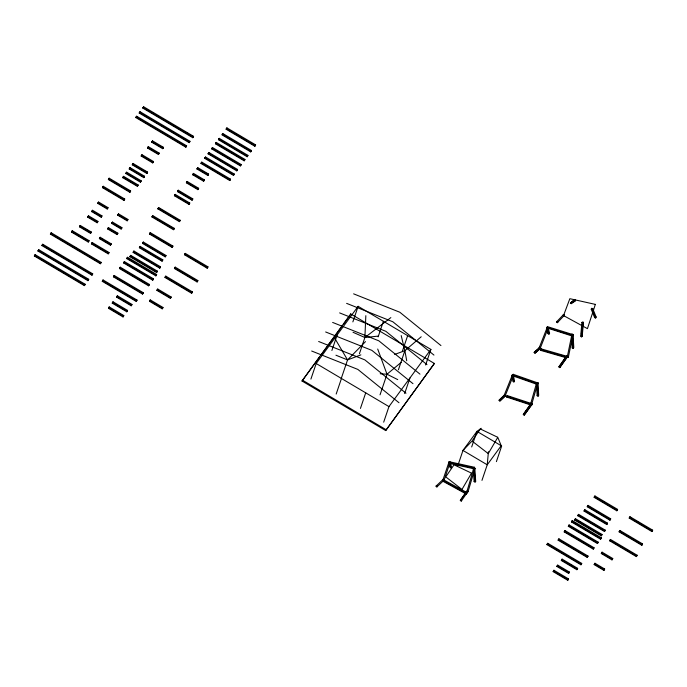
<?xml version="1.0" encoding="UTF-8"?>
<svg xmlns="http://www.w3.org/2000/svg" width="687" height="687" viewBox="0 0 687 687"><rect width="100%" height="100%" fill="white"/><g stroke="black" fill="none" stroke-linecap="round" stroke-linejoin="round"><path stroke-width="1.03" d="M547.384 326.626L546.946 328.163L547.384 326.626L572.151 334.346L572.134 335.084M572.151 334.346L571.713 335.883L547.058 327.931L546.457 328.867L548.011 333.616L548.973 334.148L549.574 333.212L548.226 327.922L547.178 327.493L546.921 328.051M359.413 353.728L364.891 337.523L365.836 315.685M566.002 357.678L566.389 356.141L566.002 357.678L540.763 350.404L540.798 349.743L541.158 348.867L566.389 356.141L567.256 356.871L567.797 356.373L566.938 355.643L566.389 356.141L558.875 366.892L559.742 367.622L567.222 357.197L571.962 334.191L573.078 334.423L572.967 334.99L571.85 334.758L571.962 334.191M541.158 348.867L540.763 350.404M506.663 397.069L507.118 395.54L532.03 403.733L531.97 404.411L531.575 405.253L506.663 397.069L507.118 395.54M531.575 405.253L532.03 403.733M488.431 451.694L487.238 464.798L481.965 480.376M581.932 322.478L580.652 336.475L581.64 336.853L582.198 336.321L583.478 322.323L582.49 321.937L581.932 322.478L582.919 322.856L583.478 322.323M581.391 333.942L581.571 331.941M582.026 326.943L582.215 324.942M581.64 336.853L582.919 322.856M512.682 375.815L513.18 374.295L537.99 382.994L538.694 395.394L538.136 396.141L537.14 395.755L536.435 383.355L536.994 382.607L537.99 382.994L537.492 384.514L512.682 375.815L513.18 374.295M537.492 384.514L537.99 382.994L537.432 383.732L538.136 396.141M466.937 491.471L467.031 491.007L468.036 491.78L466.937 491.471L473.944 467.753L474.94 468.517M473.944 467.753L473.3 468.972L474.133 481.647L475.121 482.025L475.687 481.295L474.846 468.611L474.288 469.341M567.179 357.24L568.295 357.472L568.415 356.905L567.299 356.673M568.295 357.472L573.078 334.423M530.57 404.119L530.416 404.72L531.515 405.029L537.792 382.96L536.693 382.65L530.57 404.119L531.669 404.428L531.515 405.029M536.538 383.252L536.693 382.65M537.629 383.561L537.792 382.96M468.036 491.78L475.035 468.062M302.014 381.01L350.705 313.907L434.382 363.466L385.699 430.569L302.014 381.01L319.601 356.948M350.396 314.835L350.705 313.907M385.699 430.569L434.382 363.466M442.823 480.325L448.946 462.136L450.011 462.54L444.206 479.964L443.888 480.728L442.823 480.325L443.141 479.569L444.206 479.964M34.35 256.019L35.123 254.637L85.076 284.22L84.87 284.839L84.312 285.603L34.35 256.019L35.123 254.637M37.983 251.073L38.747 249.69L88.709 279.274L88.494 279.892L87.936 280.657L37.983 251.073L38.747 249.69M41.976 245.62L42.749 244.237L92.711 273.821L92.496 274.439L91.938 275.204L41.976 245.62L42.749 244.237M50.391 234.155L51.164 232.773L101.118 262.357L100.912 262.975L100.354 263.739L50.391 234.155L51.164 232.773M71.491 232.103L72.264 230.72L89.044 240.656L88.829 241.283L88.271 242.039L71.491 232.103L72.264 230.72M79.46 226.839L80.233 225.456L91.285 232L91.07 232.627L90.512 233.382L79.46 226.839L80.233 225.456M87.721 217.178L88.494 215.795L97.915 221.369L97.7 221.987L97.142 222.751L87.721 217.178L88.494 215.795M91.775 211.656L92.547 210.265L101.959 215.847L101.753 216.465L101.195 217.229L91.775 211.656L92.547 210.265M102.449 187.663L103.222 186.271L124.708 198.998L124.493 199.616L123.935 200.381L102.449 187.663L103.222 186.271M97.803 203.429L98.576 202.047L107.996 207.62L107.782 208.247L107.224 209.003L97.803 203.429L98.576 202.047M108.374 179.582L109.147 178.199L130.624 190.917L130.418 191.544L129.86 192.308L108.374 179.582L109.147 178.199M90.512 233.382L91.285 232M88.271 242.039L89.044 240.656M97.142 222.751L97.915 221.369M91.423 243.911L92.195 242.528L108.975 252.464L108.761 253.082L108.203 253.847L91.423 243.911L92.195 242.528M101.195 217.229L101.959 215.847M135.889 117.606L136.653 116.223L186.615 145.807L186.4 146.425L185.842 147.19L135.889 117.606L136.653 116.223M139.212 113.063L139.985 111.68L189.947 141.264L189.732 141.891L189.174 142.647L139.212 113.063L139.985 111.68M107.224 209.003L107.996 207.62M142.836 108.125L143.609 106.743L193.571 136.327L193.356 136.945L192.798 137.709L142.836 108.125L143.609 106.743M99.392 238.647L100.165 237.264L111.217 243.808L111.002 244.426L110.444 245.19L99.392 238.647L100.165 237.264M84.312 285.603L85.076 284.22M87.936 280.657L88.709 279.274M122.818 177.727L123.591 176.336L138.147 184.958L137.932 185.576L137.374 186.34L122.818 177.727L123.591 176.336M125.867 173.562L126.64 172.179L141.196 180.801L140.981 181.42L140.423 182.184L125.867 173.562L126.64 172.179M91.938 275.204L92.711 273.821M107.653 228.977L108.426 227.595L117.846 233.176L117.632 233.795L117.073 234.559L107.653 228.977L108.426 227.595M129.216 169.002L129.989 167.619L144.545 176.233L144.33 176.86L143.772 177.624L129.216 169.002L129.989 167.619M111.706 223.455L112.479 222.073L121.9 227.646L121.685 228.273L121.127 229.037L111.706 223.455L112.479 222.073M132.265 164.846L133.038 163.454L147.593 172.076L147.379 172.695L146.82 173.459L132.265 164.846L133.038 163.454M100.354 263.739L101.118 262.357M117.743 215.229L118.508 213.846L127.928 219.428L127.722 220.046L127.155 220.81L117.743 215.229L118.508 213.846M123.935 200.381L124.708 198.998M110.444 245.19L111.217 243.808M141.179 156.069L141.951 154.687L153.441 161.497L153.235 162.115L152.669 162.879L141.179 156.069L141.951 154.687M108.203 253.847L108.975 252.464M129.86 192.308L130.624 190.917M117.073 234.559L117.846 233.176M102.286 281.335L103.059 279.952L137.014 300.056L136.807 300.683L136.249 301.447L102.286 281.335L103.059 279.952M147.533 148.04L148.306 146.649L159.152 153.072L158.946 153.699L158.388 154.463L147.533 148.04L148.306 146.649M121.127 229.037L121.9 227.646M151.775 142.252L152.548 140.869L163.394 147.293L163.188 147.911L162.63 148.675L151.775 142.252L152.548 140.869M137.374 186.34L138.147 184.958M127.155 220.81L127.928 219.428M140.423 182.184L141.196 180.801M143.772 177.624L144.545 176.233M146.82 173.459L147.593 172.076M113.441 276.861L114.205 275.478L143.265 292.688L143.059 293.306L142.501 294.07L113.441 276.861L114.205 275.478M152.669 162.879L153.441 161.497M119.512 268.583L120.285 267.2L149.345 284.401L149.131 285.028L148.572 285.792L119.512 268.583L120.285 267.2M158.388 154.463L159.152 153.072M123.626 262.975L124.399 261.592L153.459 278.802L153.244 279.42L152.686 280.184L123.626 262.975L124.399 261.592M108.469 308.308L109.233 306.917L123.789 315.539L123.583 316.157L123.025 316.922L108.469 308.308L109.233 306.917M162.63 148.675L163.394 147.293M126.803 258.647L127.576 257.264L156.636 274.474L156.421 275.092L155.863 275.856L126.803 258.647L127.576 257.264M112.239 303.165L113.003 301.782L127.559 310.404L127.353 311.022L126.794 311.786L112.239 303.165L113.003 301.782M129.963 256.749L130.736 255.366L157.332 271.116L157.117 271.734L156.559 272.499L129.963 256.749L130.736 255.366M116.635 297.17L117.4 295.788L131.956 304.41L131.749 305.028L131.183 305.792L116.635 297.17L117.4 295.788M133.141 252.421L133.913 251.03L160.509 266.779L160.294 267.406L159.736 268.162L133.141 252.421L133.913 251.03M139.375 247.758L140.139 246.375L162.81 259.798L162.596 260.425L162.038 261.18L139.375 247.758L140.139 246.375M142.553 243.43L143.317 242.047L165.988 255.47L165.773 256.088L165.215 256.852L142.553 243.43L143.317 242.047M151.982 216.989L152.746 215.606L174.232 228.324L174.026 228.951L173.459 229.707L151.982 216.989L152.746 215.606M157.907 208.917L158.671 207.526L180.157 220.252L179.942 220.87L179.384 221.635L157.907 208.917L158.671 207.526M149.457 234.018L150.23 232.627L172.892 246.049L172.686 246.676L172.128 247.44L149.457 234.018L150.23 232.627M123.025 316.922L123.789 315.539M126.794 311.786L127.559 310.404M131.183 305.792L131.956 304.41M185.842 147.19L186.615 145.807M189.174 142.647L189.947 141.264M136.249 301.447L137.014 300.056M192.798 137.709L193.571 136.327M174.421 195.769L175.185 194.387L189.741 203L189.535 203.627L188.968 204.382L174.421 195.769L175.185 194.387M142.501 294.07L143.265 292.688M177.469 191.613L178.242 190.222L192.789 198.844L192.583 199.462L192.025 200.226L177.469 191.613L178.242 190.222M148.572 285.792L149.345 284.401M152.686 280.184L153.459 278.802M186.383 182.836L187.147 181.454L198.646 188.264L198.431 188.882L197.873 189.646L186.383 182.836L187.147 181.454M156.559 272.499L157.332 271.116M155.863 275.856L156.636 274.474M159.736 268.162L160.509 266.779M162.038 261.18L162.81 259.798M173.459 229.707L174.232 228.324M149.483 301.292L150.247 299.91L162.974 307.441L162.759 308.059L162.201 308.824L149.483 301.292L150.247 299.91M192.738 174.799L193.511 173.416L204.357 179.839L204.142 180.466L203.584 181.222L192.738 174.799L193.511 173.416M165.215 256.852L165.988 255.47M196.98 169.019L197.753 167.637L208.599 174.06L208.384 174.678L207.826 175.443L196.98 169.019L197.753 167.637M179.384 221.635L180.157 220.252M156.945 290.421L157.718 289.038L171.14 296.99L170.934 297.608L170.376 298.373L156.945 290.421L157.718 289.038M172.128 247.44L172.892 246.049M200.999 163.506L201.772 162.123L230.471 179.127L230.265 179.745L229.707 180.509L200.999 163.506L201.772 162.123M188.968 204.382L189.741 203M204.752 158.388L205.525 157.005L234.233 174L234.018 174.627L233.46 175.391L204.752 158.388L205.525 157.005M165.017 277.505L165.79 276.122L192.386 291.872L192.171 292.49L191.613 293.255L165.017 277.505L165.79 276.122M192.025 200.226L192.789 198.844M208.084 153.845L208.857 152.462L237.565 169.466L237.35 170.084L236.792 170.848L208.084 153.845L208.857 152.462M197.873 189.646L198.646 188.264M211.708 148.907L212.481 147.525L241.189 164.519L240.974 165.146L240.416 165.902L211.708 148.907L212.481 147.525M215.452 143.806L216.225 142.424L244.933 159.418L244.718 160.045L244.16 160.801L215.452 143.806L216.225 142.424M203.584 181.222L204.357 179.839M174.429 268.523L175.194 267.131L197.865 280.562L197.658 281.181L197.1 281.945L174.429 268.523L175.194 267.131M218.44 139.727L219.213 138.345L247.921 155.348L247.706 155.966L247.148 156.73L218.44 139.727L219.213 138.345M162.201 308.824L162.974 307.441M207.826 175.443L208.599 174.06M222.202 134.266L221.995 134.884L250.703 151.887L251.468 150.505L222.768 133.501L222.202 134.266L250.91 151.269L250.703 151.887M222.554 134.128L222.768 133.501M226.126 129.25L226.899 127.868L255.607 144.863L255.392 145.489L254.834 146.254L226.126 129.25L226.899 127.868M184.511 254.774L185.284 253.391L207.946 266.814L207.74 267.432L207.182 268.196L184.511 254.774L185.284 253.391M170.376 298.373L171.14 296.99M191.613 293.255L192.386 291.872M229.707 180.509L230.471 179.127M197.1 281.945L197.865 280.562M233.46 175.391L234.233 174M236.792 170.848L237.565 169.466M240.416 165.902L241.189 164.519M207.182 268.196L207.946 266.814M244.16 160.801L244.933 159.418M247.148 156.73L247.921 155.348M254.834 146.254L255.607 144.863M310.91 379.087L316.183 363.509L358.133 306.325L430.895 349.417L425.631 364.995M331.89 350.49L337.154 334.913M352.86 321.902L358.133 306.325M341.267 378.468L347.545 359.919L365.501 341.611M336.183 394.046L341.456 378.477M378.133 336.87L383.406 321.293M360.443 408.413L365.716 392.835M380.04 394.827L387.004 374.235L401.242 362.307M402.384 351.229L407.657 335.651M398.417 369.761L404.875 350.688L421.2 336.776M383.681 422.179L388.954 406.601L430.895 349.417M404.652 393.582L409.924 378.005M457.705 466.009L462.978 450.432L476.958 431.376L481.243 428.302M471.686 446.954L476.958 431.376L501.218 445.734L487.238 464.798L462.978 450.432L471.454 441.638M496.392 461.63L501.665 446.052M546.989 544.671L547.754 543.288L581.717 563.4L581.503 564.018L580.944 564.783L546.989 544.671L547.754 543.288M558.136 540.205L558.909 538.814L587.969 556.023L587.754 556.65L587.196 557.406L558.136 540.205L558.909 538.814M564.216 531.918L564.98 530.536L594.04 547.745L593.834 548.363L593.276 549.128L564.216 531.918L564.98 530.536M568.329 526.311L569.094 524.928L598.154 542.137L597.948 542.764L597.381 543.52L568.329 526.311L569.094 524.928M553.164 571.644L553.937 570.262L568.493 578.875L568.278 579.502L567.72 580.257L553.164 571.644L553.937 570.262M571.498 521.983L572.271 520.6L601.331 537.809L601.125 538.428L600.558 539.192L571.498 521.983L572.271 520.6M556.934 566.5L557.707 565.118L569.351 572.013L569.137 572.632L568.578 573.396L556.934 566.5L557.707 565.118M574.658 520.085L575.431 518.702L602.027 534.452L601.821 535.07L601.254 535.834L574.658 520.085L575.431 518.702M561.331 560.515L562.103 559.124L577.63 568.321L577.415 568.939L576.857 569.703L561.331 560.515L562.103 559.124M577.836 515.757L578.609 514.365L605.204 530.115L604.998 530.742L604.431 531.506L577.836 515.757L578.609 514.365M584.07 511.094L584.843 509.711L607.506 523.133L607.299 523.76L606.741 524.524L584.07 511.094L584.843 509.711M587.248 506.766L588.02 505.383L610.683 518.805L610.477 519.432L609.919 520.188L587.248 506.766L588.02 505.383M594.152 497.354L594.925 495.962L617.596 509.393L617.381 510.012L616.823 510.776L594.152 497.354L594.925 495.962M568.578 573.396L569.351 572.013M567.72 580.257L568.493 578.875M576.857 569.703L577.63 568.321M580.944 564.783L581.717 563.4M587.196 557.406L587.969 556.023M593.276 549.128L594.04 547.745M597.381 543.52L598.154 542.137M601.254 535.834L602.027 534.452M600.558 539.192L601.331 537.809M604.431 531.506L605.204 530.115M606.741 524.524L607.506 523.133M594.178 564.628L594.951 563.246L604.654 568.991L604.44 569.609L603.882 570.373L594.178 564.628L594.951 563.246M609.919 520.188L610.683 518.805M601.305 553.55L602.07 552.168L612.744 558.488L612.529 559.115L611.971 559.871L601.305 553.55L602.07 552.168M616.823 510.776L617.596 509.393M609.721 540.841L610.485 539.458L637.081 555.208L636.875 555.826L636.317 556.59L609.721 540.841L610.485 539.458M603.882 570.373L604.654 568.991M619.124 531.858L619.897 530.476L642.568 543.898L642.354 544.516L641.795 545.28L619.124 531.858L619.897 530.476M611.971 559.871L612.744 558.488M629.215 518.11L629.979 516.727L652.65 530.149L652.435 530.768L651.877 531.532L629.215 518.11L629.979 516.727M636.317 556.59L637.081 555.208M641.795 545.28L642.568 543.898M651.877 531.532L652.65 530.149M503.872 396.064L504.095 395.489L505.151 395.91L504.928 396.485L503.872 396.064L512.433 374.793L513.49 375.214L504.928 396.485M512.21 375.368L512.433 374.793L513.404 375.3L514.486 381.045L513.893 381.938L512.923 381.431L511.841 375.686L512.433 374.793L512.974 377.661M534.143 352.422L539.209 348.034L540.034 348.816L534.958 353.212L534.143 352.422L534.778 351.701L539.853 347.313L540.678 348.103L539.784 349.382L538.728 348.944L547.178 327.493M539.784 349.382L548.226 327.922M448.628 462.901L448.946 462.136M449.693 463.296L450.011 462.54M466.233 494.013L467.031 492.648L466.233 494.013L443.158 481.372L443.527 480.496L443.965 480.007L466.112 492.15M443.158 481.372L443.965 480.007M538.728 348.944L538.977 348.386L540.034 348.816M449.143 463.339L474.107 468.835L474.416 467.254L449.444 461.758M591.232 309.202L591.756 308.265L592.744 308.643L596.161 317.059L595.646 317.995L594.65 317.609L591.232 309.202L592.228 309.579L595.646 317.995M592.228 309.579L592.744 308.643M594.65 317.609L595.174 316.673L596.161 317.059M548.973 334.148L547.41 329.391L548.02 328.463M548.011 333.616L548.621 332.688L549.574 333.212M450.14 462.162L449.538 463.081L450.87 467.864L451.471 466.945L450.14 462.162L449.178 461.647L448.577 462.566L449.916 467.34L450.87 467.864M570.39 303.096L574.641 299.558L575.569 300.219L574.976 301.121L571.318 303.748L570.39 303.096L574.641 299.558M513.893 381.938L512.803 376.201L513.404 375.3M460.316 500.402L466.688 491.351L467.598 492.038L461.217 501.089L460.316 500.402L466.688 491.351M558.875 366.892L566.938 355.643M559.742 367.622L567.256 356.871M523.305 414.459L530.768 403.836L531.317 403.329L532.176 404.059L524.172 415.197L523.305 414.459L530.166 404.961M524.172 415.197L532.176 404.059M320.863 355.231L327.141 346.634M328.403 344.917L334.681 336.321M335.943 334.603L342.22 326.007M343.483 324.29L349.76 315.694M250.91 151.269L251.468 150.505M573.233 348.292L572.529 335.891L573.087 335.144L573.791 347.553L573.233 348.292L572.237 347.914L572.803 347.167M537.14 395.755L537.706 395.016M474.133 481.647L474.7 480.917L475.687 481.295M467.598 492.038L467.117 492.613L466.207 491.926M461.217 501.089L461.707 500.522L460.797 499.835M556.513 321.928L556.985 321.37L557.827 322.134L557.346 322.692L556.513 321.928L563.632 314.474L564.465 315.247L563.993 315.805L563.151 315.041L563.632 314.474M499.045 400.272L504.705 394.836L505.529 395.618L504.902 396.33L499.87 401.045L499.045 400.272L504.705 394.836M499.87 401.045L505.529 395.618M436.03 486.164L436.666 485.451L437.499 486.233L436.863 486.946L436.03 486.164L443.519 479.019L442.892 479.732L443.716 480.505L436.863 486.946M539.209 348.034L539.853 347.313M534.958 353.212L540.678 348.103M557.346 322.692L564.465 315.247M353.015 332.268L364.891 337.523L390.851 317.6M572.64 302.323L575.569 300.219M335.926 355.205L347.545 359.919L360.873 354.878M394.647 354.449L404.875 350.688L401.199 335.565M364.891 337.523L377.833 336.149M380.229 373.771L387.004 374.235L397.739 379.619M450.097 462.806L474.03 468.07M561.313 355.342L566.363 356.802M540.798 349.743L566.028 357.017M546.964 327.424L571.739 335.144M508.054 396.554L511.042 397.541M528.981 403.432L531.97 404.411M506.714 396.382L531.626 404.566L530.768 403.836M512.777 375.111L537.586 383.81M581.211 335.943L582.198 336.321M536.435 383.355L537.432 383.732M353.616 293.847L399.808 312.233L440.942 345.552M346.626 303.371L392.818 321.765L433.952 355.085M339.636 312.903L385.828 331.297L426.962 364.617M332.645 322.435L378.838 340.821L419.972 374.14M325.655 331.967L371.847 350.353L412.981 383.672M318.665 341.499L364.857 359.885L405.983 393.204M311.675 351.023L357.858 369.417L398.992 402.737M511.841 375.686L512.803 376.201M443.596 480.883L466.662 493.532M546.457 328.867L547.41 329.391M238.346 135.399L240.141 136.455M226.341 128.632L255.049 145.627M218.655 139.109L247.363 156.104M215.666 143.179L244.366 160.183M152.48 112.737L154.3 113.819M186.091 132.643L187.912 133.716M190.634 135.33L193.356 136.945M238.286 163.549L240.081 164.614M143.051 107.498L193.013 137.082M211.922 148.289L240.63 165.284M139.427 112.445L189.38 142.029M208.298 153.227L237.006 170.221M136.447 116.842L138.259 117.924M170.05 136.747L171.87 137.821M136.095 116.988L186.057 146.571M204.966 157.77L233.674 174.764M228.47 178.68L230.265 179.745M201.214 162.888L229.913 179.882M161.376 146.846L163.188 147.911M205.679 173.072L208.384 174.678M151.99 141.634L162.836 148.057M197.186 168.392L208.041 174.824M147.748 147.413L158.594 153.836M192.944 174.18L203.799 180.604M141.393 155.451L152.883 162.252M186.589 182.218L198.088 189.019M144.656 171.08L147.379 172.695M189.852 197.847L192.583 199.462M132.479 164.219L147.035 172.841M177.675 190.986L192.231 199.608M129.431 168.375L143.978 176.997M174.627 195.142L189.183 203.764M126.082 172.944L140.637 181.557M129.749 180.733L131.569 181.806M123.033 177.1L137.58 185.722M109.826 179.35L111.62 180.415M158.465 208.152L160.251 209.209M162.046 210.274L163.832 211.33M108.58 178.964L130.066 191.682M158.113 208.29L179.599 221.016M114.643 193.786L116.438 194.85M166.864 224.709L168.65 225.765M171.338 227.354L174.026 228.951M102.664 187.036L124.141 199.762M152.188 216.362L173.674 229.089M601.967 500.883L604.689 502.498M629.773 517.345L631.585 518.419M637.931 522.18L639.743 523.254M98.018 202.811L107.438 208.384M117.949 214.61L127.37 220.192M149.663 233.391L172.334 246.813M184.726 254.147L207.388 267.578M594.367 496.727L617.038 510.149M629.421 517.491L652.092 530.914M119.117 226.753L121.685 228.273M91.981 211.029L101.401 216.611M111.921 222.837L121.333 228.41M589.618 507.075L592.34 508.689M142.759 242.812L165.43 256.234M587.462 506.147L610.125 519.57M115.064 232.275L117.632 233.795M591.885 514.632L593.697 515.705M627.849 535.929L629.661 537.002M87.936 216.551L97.348 222.133M107.868 228.359L117.288 233.932M139.581 247.14L162.252 260.562M174.635 267.896L197.306 281.318M584.285 510.475L606.947 523.898M619.339 531.231L642.01 544.662M134.618 252.198L136.447 253.28M593.989 524.224L595.827 525.306M133.347 251.794L159.942 267.544M578.05 515.13L604.646 530.879M316.183 363.509L388.954 406.601M84.621 228.805L87.386 230.446M100.877 238.432L102.715 239.523M105.48 241.154L107.318 242.245M578.892 521.493L580.721 522.584M79.675 226.221L90.718 232.764M99.606 238.028L110.659 244.572M130.169 256.122L156.765 271.872M165.232 276.887L191.828 292.636M574.873 519.466L601.468 535.207M609.927 540.222L636.523 555.972M582.962 527.676L584.774 528.75M127.009 258.029L156.069 275.229M571.713 521.364L600.773 538.574M78.232 235.006L80.001 236.053M81.762 237.092L83.531 238.14M106.116 251.511L108.761 253.082M135.081 268.669L136.902 269.742M585.23 535.233L587.05 536.307M71.697 231.485L88.486 241.42M91.637 243.284L108.417 253.228M123.84 262.357L152.892 279.566M568.535 525.692L597.596 542.902M140.054 279.652L141.865 280.725M157.16 289.802L170.582 297.754M601.511 552.932L612.186 559.252M119.727 267.956L148.787 285.165M564.422 531.3L593.482 548.501M302.323 380.091L386.008 429.641M74.565 247.38L76.386 248.454M95.459 259.746L97.279 260.82M50.598 233.528L100.56 263.112M585.942 555.568L587.754 556.65M113.647 276.243L142.707 293.452M558.351 539.578L587.411 556.788M149.689 300.666L162.415 308.205M594.392 564.01L604.096 569.755M73.423 263.147L75.235 264.22M42.19 245.001L92.144 274.585M102.5 280.717L136.455 300.82M547.196 544.052L581.159 564.156M569.197 564.079L571.026 565.152M116.842 296.552L131.397 305.174M561.545 559.888L577.063 569.085M52.169 258.381L53.981 259.454M85.772 278.278L87.593 279.351M38.189 250.446L88.151 280.03M83.05 283.765L84.87 284.839M34.565 255.401L84.518 284.985M112.445 302.546L127.001 311.159M557.148 565.882L568.793 572.778M119.942 314.011L121.762 315.084M108.675 307.682L123.231 316.303M553.379 571.017L567.934 579.639M574.049 300.468L574.976 301.121M559.416 366.394L560.283 367.124M504.069 395.549L504.902 396.33M534.778 351.701L535.602 352.491M335.222 339.017L347.545 359.919M498.221 438.358L501.218 445.734M377.704 349.039L387.004 374.235M404.875 350.688L406.713 360.769M474.416 467.254L474.494 468.019M474.356 470.397L475.121 482.025M572.503 341.997L572.623 344.067M571.532 335.505L572.237 347.914M537.466 390.877L537.586 392.947M595.354 304.384L587.437 328.652L563.529 315.573L569.841 298.699L595.354 304.384M471.514 473.154L461.973 489.436L445.743 476.872L454.03 464.798L471.514 473.154M497.8 437.318L488.259 453.6L472.029 441.037L480.316 428.963L497.8 437.318"/></g></svg>
